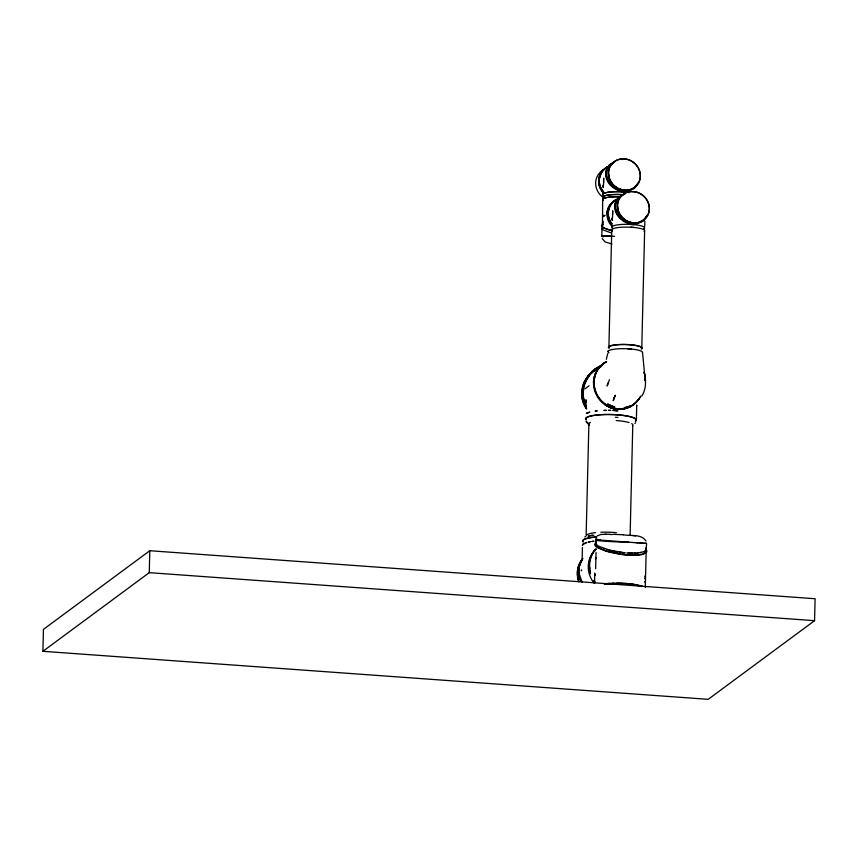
<?xml version="1.0" encoding="UTF-8"?>
<svg xmlns="http://www.w3.org/2000/svg" width="858" height="858" viewBox="0 0 858 858"><rect width="100%" height="100%" fill="white"/><g stroke="black" fill="none" stroke-linecap="round" stroke-linejoin="round"><path stroke-width="1.29" d="M644.862 578.818L644.873 578.002M642.331 543.178C648.24 543.843 646.31 541.312 646.246 549.485M644.884 576.823L644.884 576.04M644.83 582.089L644.841 581.542M585.982 402.252L586.025 400.225L585.907 405.094M603.603 181.95L603.624 181.049M612.612 214.586L612.698 210.778L612.623 213.685M603.592 182.582L603.689 178.142L603.635 180.116M612.526 218.018L612.612 214.286M601.812 236.282L601.994 228.335M603.603 182.164L603.517 185.382M42.9 651.308L43.436 629.364L149.796 550.718L815.1 598.734L814.564 620.677L708.204 699.324L42.9 651.308L149.26 572.661L814.564 620.677M149.26 572.661L149.796 550.718M582.142 559.041L582.41 547.511M586.132 535.349L588.878 424.281M603.013 187.548L603.067 185.189M612.376 230.663L609.48 229.955A18.072 3.754 7.1 0 1 606.96 229.172L605.887 228.775A19.058 3.958 7.1 0 1 602.434 226.748L602.67 200.493M595.634 568.725L596.031 552.413M596.235 544.165L596.342 539.607L597.05 539.714M608.89 347.286L611.754 229.858M612.022 220.184L612.076 217.825M635.424 186.754L635.403 187.677L635.446 185.821M630.115 535.199L632.764 425.783M636.389 420.023L636.711 405.083L636.679 405.813M644.412 220.313L644.433 219.38M641.763 348.166L644.637 230.738M644.723 226.18L644.841 221.289M645.302 587.569L646.16 551.608L645.57 549.742M594.573 582.936L594.712 573.144L594.926 575.418L594.819 574.56M602.466 226.158L602.638 221.804M602.584 223.241L602.606 222.651M602.413 227.37L602.477 225.89M602.573 223.348L602.52 224.764M602.541 224.41L602.681 220.871L602.627 222.029M593.511 382.529L593.618 380.898M603.785 192.256A16.441 15.669 53.5 0 1 599.195 180.287L599.345 178.882M614.982 200.482L611.507 203.689L609.137 208.011A16.399 15.626 53.5 0 0 612.065 223.992A16.441 15.669 53.5 0 1 608.193 212.923L608.343 211.518M599.195 180.287C599.302 174.153 603.292 168.307 609.094 166.205A16.399 15.626 53.5 0 0 604.793 168.715L601.565 172.404L599.388 178.507M608.193 212.923C608.333 207.432 611.475 202.016 616.462 199.603L615.143 200.364M593.511 381.585C594.026 373.241 599.056 365.358 606.606 361.668M607.743 353.603L606.316 359.341M608.386 211.143L609.137 208.011M594.004 378.26L595.838 372.694M614.682 161.926L609.534 165.53L606.831 171.804A19.637 15.583 22.5 0 0 607.378 177.585C609.137 183.269 613.888 187.741 619.444 189.672A15.133 12.001 22.5 0 0 628.7 190.337L633.933 188.009L636.775 185.017M616.752 201.062L619.487 197.158L623.005 194.83L618.125 198.691L615.83 204.44A19.637 15.583 22.5 0 0 616.376 210.221C618.135 215.894 622.887 220.377 628.453 222.308A15.133 12.001 22.5 0 0 637.698 222.973L642.932 220.645L646.46 216.463M607.282 169.734L607.475 169.09M616.28 202.359L616.484 201.716M608.129 382.818L607.142 386.014L609.459 379.697M614.221 397.747L613.202 400.611L615.325 395.206L613.888 398.391M595.72 541.859L595.538 542.342A30.781 6.982 7.4 0 0 598.905 546.278L609.191 550.117L625.203 552.863L623.155 552.659M638.02 182.861L634.041 188.588L627.563 191.409A15.616 12.398 22.6 0 1 619.455 190.819C613.835 189.092 608.933 184.91 606.713 179.419A20.206 16.055 22.6 0 1 605.92 170.839L609.073 164.993L614.843 161.561M647.029 215.497L643.039 221.225L636.572 224.035A15.616 12.398 22.6 0 1 628.464 223.455C622.844 221.729 617.932 217.535 615.722 212.044A20.206 16.055 22.6 0 1 614.929 203.464L617.106 198.756L622.125 194.82M607.754 168.436L610.488 164.522L614.006 162.205M641.773 396.106C646.449 388.921 646.106 380.008 644.144 372.029L644.701 375.171L642.535 352.541M581.552 561.025L580.576 562.848A29.923 23.445 21.9 0 0 579 573.08L582.121 582.292M581.617 560.403L578.85 566.773A30.781 24.088 21.9 0 0 580.072 579.493L580.866 581.284L579.997 579.386A31.553 24.721 21.9 0 1 578.689 566.269L581.992 559.073M646.16 551.608C643.178 555.609 637.011 554.579 632.603 555.051A23.177 5.223 7.3 0 1 620.613 554.182L604.869 550.686L596.256 546.192A29.923 6.735 7.3 0 1 595.731 543.736M590.068 374.313L584.952 382.711A30.781 29.086 -40.4 0 0 582.957 397.908L586.336 407.915M583.129 389.124L581.81 391.151A26.737 25.719 -80.2 0 0 585.971 407.968M597.082 370.377L597.833 369.24M587.633 377.552L588.116 376.834M602.08 225.654L602.906 224.807M635.628 422.672L634.888 423.53M595.431 543.125L594.851 544.133A31.553 7.111 7.3 0 0 598.273 548.123L608.805 552.048L620.527 554.332A23.777 5.362 7.3 0 0 632.979 555.233C637.419 554.718 643.961 555.845 646.835 551.63A31.553 7.111 7.3 0 0 646.717 550.632M589.435 375.064L597.651 368.082M599.463 367.192L603.785 363.374M596.031 549.152L594.476 550.922L596.128 549.056M602.509 227.445L602.016 228.121A19.595 4.097 7.1 0 0 603.506 230.105L611.261 232.915M608.086 351.136L608.944 350.504M643.672 219.841L637.322 223.348M621.063 195.978L617.685 198.917L615.508 203.389A19.509 15.498 22.6 0 0 615.347 208.88A19.058 15.144 22.6 0 0 617.47 214.425L619.337 216.967A17.836 14.178 22.6 0 0 621.696 219.262L624.442 221.171A15.744 12.505 22.6 0 0 629.171 223.155A14.833 11.776 22.6 0 0 636.55 223.509M592.224 371.825L588.556 375.193L584.405 381.445A26.459 25.45 -80.2 0 0 582.153 388.642L581.81 391.151L582.957 390.304M597.179 535.928L600.825 534.48L609.319 534.223M594.412 369.401L594.969 368.983M585.006 388.781L589.081 385.778M578.603 580.941A26.426 23.198 34.9 0 1 577.541 576.319L577.348 574.002L578.485 573.155M604.793 168.715L605.973 167.846M594.09 370.452L595.827 369.197M633.622 188.149L631.177 189.693M602.262 365.165C594.283 367.889 587.923 374.431 584.813 382.196A31.553 29.826 -40.6 0 0 582.807 397.758L584.62 404.601L586.625 408.472M596.61 367.921L597.232 367.546M631.96 405.598L630.555 406.424L631.627 405.845M606.145 167.728L607.464 166.967M587.065 413.116L586.486 413.47A25.44 4.901 1.4 0 1 589.811 412.108L587.076 413.116M626.833 553.002L637.633 553.024L644.133 551.597M599.699 366.934C590.872 371.096 584.856 380.051 583.483 389.618A29.923 28.282 -40.6 0 0 583.858 399.764A28.893 27.306 -40.5 0 0 586.486 406.799M613.534 162.591L608.687 166.28L606.499 170.763A19.509 15.498 22.6 0 0 606.349 176.244A19.058 15.144 22.6 0 0 608.472 181.789L610.338 184.331A17.836 14.178 22.6 0 0 612.687 186.626L615.443 188.535A15.744 12.505 22.6 0 0 620.173 190.519A14.833 11.776 22.6 0 0 628.313 190.712L629.793 190.272M598.444 367.664L601.469 366.345M628.85 407.271L630.34 406.542L624.903 408.633A25.847 24.625 53.5 0 1 620.012 409.309L615.079 408.987M602.884 224.474L601.522 225.643A20.206 4.193 7.1 0 0 603.753 228.024L612.344 230.802M598.916 366.677L599.635 366.345M643.779 551.801L646.235 549.646A30.781 6.982 7.4 0 0 645.752 548.037M607.743 166.838L609.03 166.27M584.802 536.969L585.842 536.518M628.807 407.282L623.766 408.858M601.308 365.68L602.123 365.39M640.883 552.541L640.057 552.681M624.367 194.316L625.085 194.101M589.628 541.827L588.223 542.095L590.39 541.709L589.736 541.806M637.633 553.024L638.266 552.917M593.886 535.242L588.127 536.164L592.417 535.07M634.352 553.206L636.046 553.131M636.679 222.876C627.82 224.067 618.929 217.192 617.663 208.387A16.677 15.347 39.3 0 1 617.481 206.059A16.559 15.24 39.3 0 1 630.147 191.527L636.4 191.999A16.559 15.219 37.8 0 1 649.313 208.355A16.527 15.026 36.2 0 1 633.558 222.823M646.364 543.371L639.854 542.996M609.984 583.376L604.729 583.837L626.083 583.515L642.513 586.422M612.558 583.258L613.931 583.226M629.354 553.11L628.099 553.045M630.716 553.195L632.571 553.217M604.858 534.244L606.22 534.234M616.623 583.193L622.683 583.322M613.384 534.309L623.187 534.77M609.824 534.416L612.473 534.545M621.621 552.445L620.313 552.262M616.977 410.682C604.311 409.588 625.353 411.668 614.843 410.349M627.724 348.777L631.252 349.034M623.262 534.781C630.523 536.271 641.419 533.612 646.02 541.044M615.347 417.288L617.942 417.471M600.482 540.09L628.346 542.17M634.062 542.578L636.325 542.739M627.101 542.074L634.212 542.588M640.862 543.071L641.623 543.125M625.375 583.472L626.758 583.569M637.322 542.814L640.047 543.007M636.153 542.728L638.095 542.867M632.775 222.876L631.992 222.758L633.558 222.951L628.174 221.643M629.343 583.805L634.652 584.491M617.685 551.866L616.387 551.651M632.904 535.585L635.574 535.885M622.983 190.133L627.67 190.24A16.559 15.24 39.2 0 0 640.347 175.729A16.559 15.219 37.8 0 0 627.391 159.395L621.149 158.923A16.559 15.24 39.3 0 0 608.483 173.434L609.727 179.547L613.234 184.899L618.436 188.685L624.56 190.315L619.176 189.017M621.932 552.799L623.015 552.97M612.033 244.004L605.105 241.956L602.209 238.567M612.987 551.018L614.971 551.426M619.379 552.455L620.345 552.638M636.786 584.866L637.826 585.081M609.191 550.117L611.057 550.579M616.848 552.059L617.696 552.241M614.349 551.597L615.089 551.78M639.639 585.521L642.342 586.368M604.107 548.562L604.815 548.755M614.596 407.067L607.582 403.946A25.44 24.228 53.3 0 0 614.618 407.078M611.915 551.083L612.569 551.276M621.439 189.79C615.207 188.149 610.092 182.861 608.805 176.523A16.72 15.38 39.3 0 1 608.494 173.434A16.527 15.026 36.2 0 1 624.27 158.977M609.566 550.525L610.156 550.718M629.675 222.201C623.541 220.27 618.65 214.768 617.663 208.387M611.314 407.958L604.783 404.644M606.863 549.41L607.4 549.624M605.716 405.298L610.199 407.582A25.847 24.625 53.5 0 0 615.036 408.944L617.524 409.255A25.418 24.217 53.5 0 0 638.963 398.595M603.356 200.418L602.745 199.421M588.749 424.27L586.143 421.45M620.195 196.782A16.441 3.164 1.4 0 0 603.195 198.777L603.195 200.332M595.313 582.679L593.747 580.576L595.12 582.443M618.2 210.682L618.446 211.433M644.873 375.997L645.313 380.909L644.766 375.396M617.985 209.92L617.481 206.059A16.527 15.026 36.2 0 1 633.279 191.602A16.559 15.24 39.3 0 1 649.259 206.853A16.559 15.24 39.3 0 1 636.679 222.898M603.303 187.065L603.077 185.95M612.387 220.088L612.086 218.576L612.151 219.122M586.132 402.134L585.917 399.86L585.982 400.986M602.97 215.337L603.088 216.548L604.858 215.39L603.088 216.548L602.949 214.94M638.631 399.152A25.408 24.196 53.5 0 1 600.171 400.504A25.408 24.196 53.5 0 1 605.855 362.108M640.722 396.064A25.397 24.185 53.5 0 1 601.823 401.254A25.397 24.185 53.5 0 1 606.391 361.701M586.229 419.959A25.44 4.901 1.4 0 1 611.1 414.5A25.44 4.901 1.4 0 1 635.617 421.171M586.368 406.617A29 27.413 -40.6 0 1 583.601 389.629M586.615 409.051A26.673 25.751 -77.7 0 1 581.735 391.141M582.185 391.162A25.751 24.753 -80.5 0 1 597.372 368.876M592.235 371.846A25.15 24.442 -85.3 0 1 596.449 369.272M589.038 566.334A25.418 24.217 53.5 0 1 595.366 549.592M588.996 566.334A25.408 24.196 53.5 0 1 595.688 549.206M579.064 573.08A29.354 22.994 21.9 0 1 582.303 559.877M589.789 568.607A25.397 24.185 53.5 0 1 595.12 550.107M583.247 542.149A25.44 4.901 1.4 0 1 596.278 536.958M578.85 581.906A25.751 23.037 33.1 0 1 577.445 574.013A26.791 23.37 36.8 0 1 577.402 571.696A26.716 23.391 34.9 0 1 582.26 559.405M577.434 574.013A26.652 23.284 36.3 0 1 583 558.558M589.135 424.817A22.083 4.247 1.4 0 1 590.368 422.468M616.269 420.549A22.083 4.247 1.4 0 1 629.032 422.565M631.681 423.627A22.083 4.247 1.4 0 1 632.571 425.793M586.7 534.888A22.083 4.247 1.4 0 1 595.591 532.636M600.825 532.25A22.083 4.247 1.4 0 1 616.376 532.689M586.325 419.691A25.064 4.826 1.4 0 1 611.733 414.586A25.064 4.826 1.4 0 1 635.263 421.139M582.936 541.183A25.064 4.826 1.4 0 1 596.653 537.011M612.237 230.684A16.441 3.164 1.4 0 1 628.335 227.134A16.441 3.164 1.4 0 1 644.09 231.478M609.298 348.048A16.441 3.164 1.4 0 1 625.611 344.562A16.441 3.164 1.4 0 1 641.216 348.906M644.24 228.657A16.517 3.121 1.4 0 1 643.747 228.936M612.269 227.863A16.517 3.121 1.4 0 1 612.226 226.351M644.176 228.646A16.42 3.164 1.4 0 0 632.282 224.528A16.42 3.164 1.4 0 0 612.344 226.351A16.495 3.464 0.8 0 0 611.969 227.767M630.684 224.421A15.798 3.046 1.4 0 1 633.815 224.646M630.619 227.22A15.798 3.046 1.4 0 1 633.751 227.445M611.497 224.399A16.399 15.626 53.5 0 1 617.47 199.324M613.792 201.351A16.399 15.626 53.5 0 1 616.527 199.56M630.437 222.394A16.559 15.219 37.8 0 1 617.513 206.059M608.73 347.983A16.935 3.26 1.4 0 1 625.718 344.466A16.935 3.26 1.4 0 1 641.741 348.906M608.965 352.777A17.299 3.335 1.4 0 1 623.519 348.67A17.299 3.335 1.4 0 1 642.342 352.917M640.39 396.804A25.44 24.228 53.5 0 1 602.219 401.705A25.44 24.228 53.5 0 1 604.697 362.655M612.011 225.107A16.484 15.701 53.5 0 1 616.376 199.689M606.885 213.846A16.517 15.734 53 0 1 617.138 199.689M611.99 226.265A16.42 15.637 53.5 0 1 616.001 200.139A16.667 15.884 54.1 0 1 617.277 199.635M603.41 198.155A16.399 3.153 1.4 0 1 623.208 194.691A15.798 3.046 1.4 0 0 621.61 194.594A16.484 3.175 1.4 0 0 603.657 198.359M602.777 199.753A16.399 3.153 1.4 0 1 619.755 196.782M611.422 235.768A16.559 1.18 3.2 0 0 602.595 235.993A16.527 0.622 3.6 0 1 614.596 236.325M603.389 236.669A16.559 1.019 3 0 1 602.177 235.961M603.11 236.669A16.527 1.18 3.3 0 1 602.08 235.95M603.785 195.56A16.474 3.175 1.4 0 1 609.523 192.053A16.474 3.175 1.4 0 1 629.279 192.557M603.281 193.715A16.495 3.175 1.4 0 1 629.064 192.557M603.313 195.506A16.495 3.464 0.8 0 1 603.378 193.726M621.685 191.795A15.798 3.046 1.4 0 1 624.817 192.02M603.646 193.05A16.399 15.626 53.5 0 1 608.461 166.688M603.056 191.355A16.399 15.626 53.5 0 1 600.139 175.375M635.585 186.175A18.072 14.361 22.6 0 1 634.673 187.216M624.27 158.784A16.527 15.197 39.3 0 1 640.283 175.729A16.527 15.026 36.2 0 1 624.549 190.186M621.439 189.768A16.559 15.219 37.8 0 1 608.515 173.434M603.303 197.437A16.441 15.669 53.5 0 1 603.989 169.487M602.616 191.988A16.441 15.669 53.5 0 1 609.116 166.42M604.171 583.901A25.397 4.891 1.4 0 1 640.379 585.714M594.058 583.15A25.44 24.228 53.5 0 1 594.873 550.064M596.374 546.192A29 6.532 7.3 0 1 595.913 543.489M598.959 539.703A26.673 1.094 3.4 0 1 595.752 539.081M628.646 542.32A25.751 0.89 2.2 0 1 600.75 540.894A25.751 0.89 2.2 0 1 600.289 539.854M596.567 539.618A26.737 0.933 2.5 0 1 596.868 539.103M599.163 540.068A26.459 0.922 2.4 0 1 596.31 539.693M589.285 565.401L590.454 573.702A25.44 24.239 53.5 0 1 589.274 565.712L589.285 565.401M595.634 558.172L595.527 559.287L595.699 557.443L595.634 558.172M602.895 218.329L602.895 218.329M582.561 544.594L582.561 545.559A25.44 4.901 1.4 0 1 583.129 543.961L586.786 542.438L582.561 544.594M581.606 570.152L581.327 570.634L581.606 570.152M631.316 405.662L624.174 407.754A25.44 24.228 53.3 0 0 631.316 405.662M591.999 541.473L593.843 541.259L591.999 541.473M595.334 411.089L597.029 410.885L595.334 411.089M604.118 410.424L606.381 410.381L604.118 410.424M610.628 410.392L608.472 410.371L610.628 410.392M589.231 424.721L586.389 421.825L589.231 424.721M645.205 378.507L645.001 377.059L645.495 380.738L645.205 378.507"/></g></svg>
